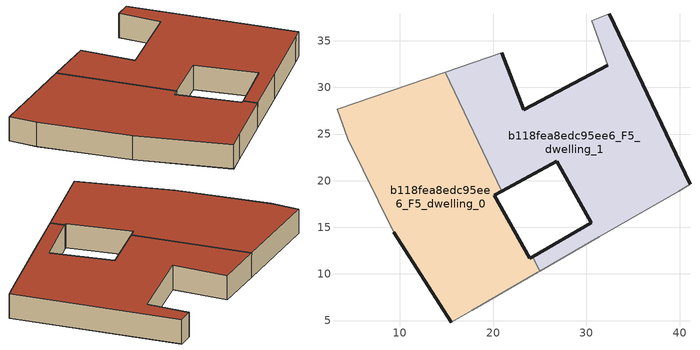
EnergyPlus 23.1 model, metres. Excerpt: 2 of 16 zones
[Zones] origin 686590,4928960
b118fea8edc95ee6_F5_dwelling_0
 floor to b118fea8edc95ee6_F4_dwelling_0 (EU_floor_Construction): 24.78,10.17 24.98,10.28 24.24,11.86 23.93,11.68 20.12,18.44 20.92,18.87 14.89,31.63 3.31,27.66 4.42,24.48 9.36,14.48 15.52,4.84 17.74,6.12 z15
 wall outside (EU_wall_Construction): 20.92,18.87 20.12,18.44 23.93,11.68 24.24,11.86 / 15.52,4.84 9.36,14.48 z15:18
 wall adiabatic (EU_wall_Construction): 9.36,14.48 4.42,24.48 3.31,27.66 14.89,31.63 / 24.98,10.28 24.78,10.17 17.74,6.12 15.52,4.84 z15:18
 wall to b118fea8edc95ee6_F5_dwelling_1 (EU_wall_Construction): 14.89,31.63 20.92,18.87 / 24.24,11.86 24.98,10.28 z15:18
 roof outside (EU_roof_Construction): 14.89,31.63 20.92,18.87 20.12,18.44 23.93,11.68 24.24,11.86 24.98,10.28 24.78,10.17 17.74,6.12 15.52,4.84 9.36,14.48 4.42,24.48 3.31,27.66 z18
b118fea8edc95ee6_F5_dwelling_1
 floor to b118fea8edc95ee6_F4_dwelling_1 (EU_floor_Construction): 39.87,18.85 41.1,19.59 32.46,37.87 30.56,37.15 32.28,32.37 23.28,27.59 20.94,33.72 14.89,31.63 20.92,18.87 26.82,22.07 30.51,15.5 24.24,11.86 24.98,10.28 31.38,13.97 z15
 wall outside (EU_wall_Construction): 24.24,11.86 30.51,15.5 26.82,22.07 20.92,18.87 / 20.94,33.72 23.29,27.59 32.28,32.37 / 32.46,37.87 41.1,19.59 z15:18
 wall adiabatic (EU_wall_Construction): 14.89,31.63 20.94,33.72 / 32.28,32.37 30.56,37.15 32.46,37.87 / 41.1,19.59 39.87,18.85 31.38,13.97 24.98,10.28 z15:18
 roof outside (EU_roof_Construction): 32.46,37.87 41.1,19.59 39.87,18.85 31.38,13.97 24.98,10.28 24.24,11.86 30.51,15.5 26.82,22.07 20.92,18.87 14.89,31.63 20.94,33.72 23.29,27.59 32.28,32.37 30.56,37.15 z18
[Building]
EU S2 Campaign: North Axis=0; Terrain=City; Solar Distribution=FullExterior
[Site:Location]
Bologna: Latitude=44.5; Longitude=11.25; Time Zone=1; Elevation=37
[SizingPeriod:WeatherFileDays]
AnnualSizingPeriod: Begin Month=1; Begin Day of Month=1; End Month=12; End Day of Month=31; Day of Week for Start Day=Monday; Use Weather File Daylight Saving Period=No; Use Weather File Rain and Snow Indicators=No
[MATERIAL]
EU_InternalMass_Material: Roughness=MediumRough; Thickness=0.1; Conductivity=1; Density=1800; Specific Heat=900; Thermal Absorptance=0.9; Solar Absorptance=0.7; Visible Absorptance=0.7
[MATERIAL:NOMASS] Roughness=MediumRough; Thermal Absorptance=0.9; Solar Absorptance=0.7; Visible Absorptance=0.7
Name | Thermal Resistance
EU_wall_NoMass | 0.905828
EU_roof_NoMass | 0.37593
EU_floor_NoMass | 0.67114
[CONSTRUCTION]
EU_wall_Construction: EU_wall_NoMass
EU_roof_Construction: EU_roof_NoMass
EU_floor_Construction: EU_floor_NoMass
EU_InternalMass_Construction: EU_InternalMass_Material
[ZONE] Type=1; Multiplier=1; Ceiling Height=autocalculate; Floor Area=autocalculate; Part of Total Floor Area=Yes
Name | Volume
b118fea8edc95ee6_F5_dwelling_0 | 881.066
b118fea8edc95ee6_F5_dwelling_1 | 881.069
[INTERNALMASS] Construction=EU_InternalMass_Construction
Name | Zone or ZoneList | Surface Area
b118fea8edc95ee6_F5_dwelling_0_EU_InternalMass | b118fea8edc95ee6_F5_dwelling_0 | 548.999
b118fea8edc95ee6_F5_dwelling_1_EU_InternalMass | b118fea8edc95ee6_F5_dwelling_1 | 332.069
[OTHEREQUIPMENT] Fuel Type=Electricity; Design Level Calculation Method=Watts/Area; Power per Zone Floor Area=1; Fraction Latent=0; Fraction Radiant=0; Fraction Lost=0; Carbon Dioxide Generation Rate=0; EndUse Subcategory=EU_Step8_InternalGains
Name | Zone or ZoneList or Space or SpaceList | Schedule
EU_Step8_InternalGain_b118fea8edc95ee6_F5_dwelling_0_f000 | b118fea8edc95ee6_F5_dwelling_0 | EU_Step8_GainSchedule_b118fea8edc95ee6_F5_dwelling_0_f000
EU_Step8_InternalGain_b118fea8edc95ee6_F5_dwelling_1_f000 | b118fea8edc95ee6_F5_dwelling_1 | EU_Step8_GainSchedule_b118fea8edc95ee6_F5_dwelling_1_f000
[ZONEVENTILATION:DESIGNFLOWRATE] Schedule=EU_AlwaysOn; Design Flow Rate Calculation Method=AirChanges/Hour; Air Changes per Hour=0.73129; Ventilation Type=Natural; Fan Pressure Rise=0; Fan Total Efficiency=1; Constant Term Coefficient=1; Temperature Term Coefficient=0; Velocity Term Coefficient=0; Velocity Squared Term Coefficient=0; Minimum Indoor Temperature=-100; Maximum Indoor Temperature=100; Delta Temperature=-100; Minimum Outdoor Temperature=-100; Maximum Outdoor Temperature=100; Maximum Wind Speed=40
Name | Zone or ZoneList or Space or SpaceList
EU_ConstantAir_b118fea8edc95ee6_F5_dwelling_0 | b118fea8edc95ee6_F5_dwelling_0
EU_ConstantAir_b118fea8edc95ee6_F5_dwelling_1 | b118fea8edc95ee6_F5_dwelling_1
[HVACTEMPLATE:THERMOSTAT]
EU_HeatOnly_b118fea8edc95ee6_F5_dwelling_1: Constant Heating Setpoint=20; Constant Cooling Setpoint=50
[HVACTEMPLATE:ZONE:IDEALLOADSAIRSYSTEM] System Availability Schedule=EU_AlwaysOn; Maximum Heating Supply Air Temperature=50; Minimum Cooling Supply Air Temperature=13; Maximum Heating Supply Air Humidity Ratio=0.0156; Minimum Cooling Supply Air Humidity Ratio=0.0077; Heating Limit=NoLimit; Cooling Limit=NoLimit; Heating Availability Schedule=EU_AlwaysOn; Cooling Availability Schedule=EU_CoolingOff; Dehumidification Control Type=ConstantSensibleHeatRatio; Cooling Sensible Heat Ratio=0.7; Dehumidification Setpoint=60; Humidification Control Type=None; Humidification Setpoint=30; Outdoor Air Method=None; Outdoor Air Flow Rate per Person=0.00944; Outdoor Air Flow Rate per Zone Floor Area=0; Outdoor Air Flow Rate per Zone=0; Demand Controlled Ventilation Type=None; Outdoor Air Economizer Type=NoEconomizer; Heat Recovery Type=None; Sensible Heat Recovery Effectiveness=0.7; Latent Heat Recovery Effectiveness=0.65
Name | Template Thermostat
b118fea8edc95ee6_F5_dwelling_0 | EU_HeatOnly_b118fea8edc95ee6_F5_dwelling_0
b118fea8edc95ee6_F5_dwelling_1 | EU_HeatOnly_b118fea8edc95ee6_F5_dwelling_1
[SIZING:ZONE] Zone Cooling Design Supply Air Temperature Input Method=SupplyAirTemperature; Zone Cooling Design Supply Air Temperature=13; Zone Heating Design Supply Air Temperature Input Method=SupplyAirTemperature; Zone Heating Design Supply Air Temperature=50; Zone Cooling Design Supply Air Humidity Ratio=0.008; Zone Heating Design Supply Air Humidity Ratio=0.008; Cooling Design Air Flow Method=DesignDay; Cooling Design Air Flow Rate=0; Cooling Minimum Air Flow per Zone Floor Area=0.000762; Cooling Minimum Air Flow=0; Cooling Minimum Air Flow Fraction=0.2; Heating Design Air Flow Method=DesignDay; Heating Design Air Flow Rate=0; Heating Maximum Air Flow per Zone Floor Area=0.002032; Heating Maximum Air Flow=0.141576; Heating Maximum Air Flow Fraction=0.3; Account for Dedicated Outdoor Air System=No; Dedicated Outdoor Air System Control Strategy=NeutralSupplyAir; Dedicated Outdoor Air Low Setpoint Temperature for Design=autosize; Dedicated Outdoor Air High Setpoint Temperature for Design=autosize; Zone Load Sizing Method=Sensible Load Only No Latent Load; Zone Latent Cooling Design Supply Air Humidity Ratio Input Method=HumidityRatioDifference; Zone Cooling Design Supply Air Humidity Ratio Difference=0.005; Zone Latent Heating Design Supply Air Humidity Ratio Input Method=HumidityRatioDifference; Zone Humidification Design Supply Air Humidity Ratio Difference=0.005
b118fea8edc95ee6_F5_dwelling_0; b118fea8edc95ee6_F5_dwelling_1
[SCHEDULE:CONSTANT]
Name | Hourly Value
EU_AlwaysOn | 1
EU_CoolingOff | 0
[SCHEDULE:FILE] Column Number=1; Rows to Skip at Top=0; Number of Hours of Data=8760; Column Separator=Comma; Interpolate to Timestep=No; Minutes per Item=60; Adjust Schedule for Daylight Savings=Yes
Name | File
EU_Step8_GainSchedule_b118fea8edc95ee6_F5_dwelling_0_f000 | ../../schedules/b118fea8edc95ee6/b118fea8edc95ee6_F5_dwelling_0_f000_gain.csv
EU_Step8_GainSchedule_b118fea8edc95ee6_F5_dwelling_1_f000 | ../../schedules/b118fea8edc95ee6/b118fea8edc95ee6_F5_dwelling_1_f000_gain.csv
